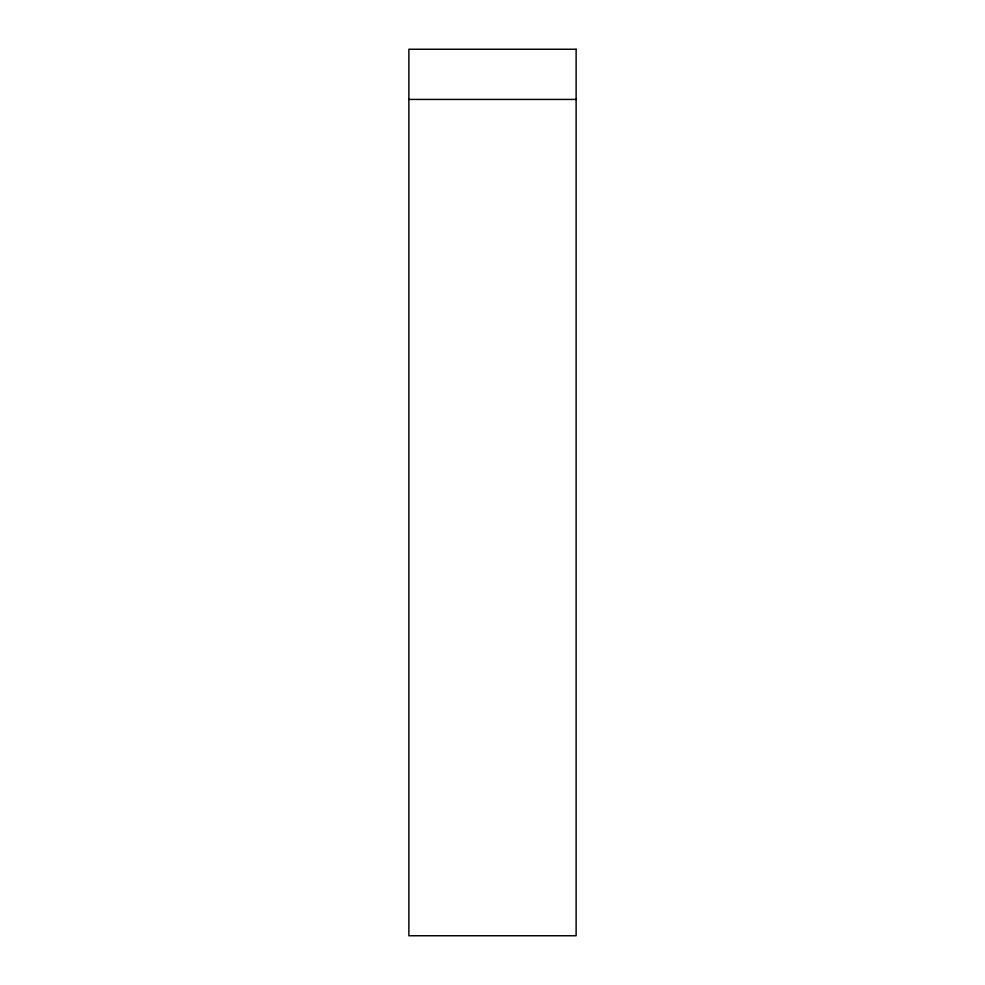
<?xml version="1.0" encoding="UTF-8"?>
<svg xmlns="http://www.w3.org/2000/svg" width="985" height="985" viewBox="0 0 985 985"><rect width="100%" height="100%" fill="white"/><g stroke="black" fill="none" stroke-linecap="round" stroke-linejoin="round"><path stroke-width="1.48" d="M408.873 99.423L576.126 99.423M576.126 49.25L408.873 49.25L408.873 935.75L576.126 935.75L576.126 49.25"/></g></svg>
